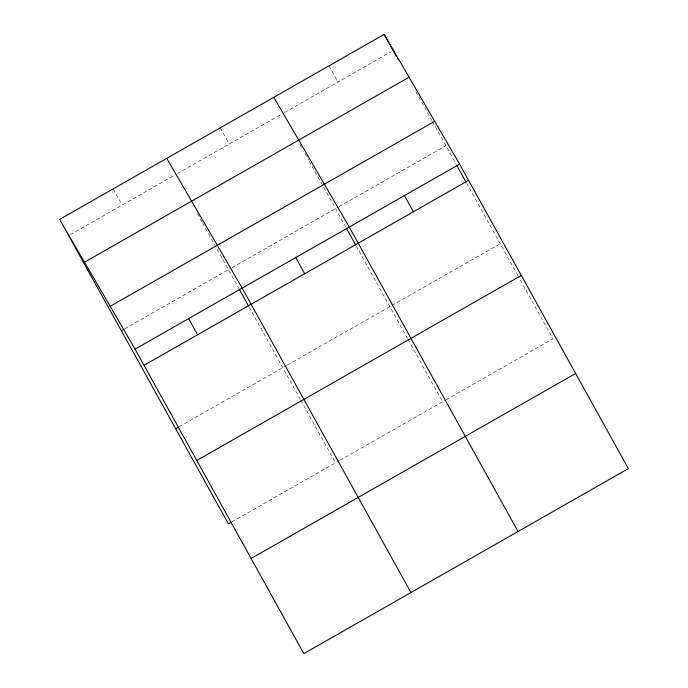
<?xml version="1.0" encoding="UTF-8"?>
<svg xmlns="http://www.w3.org/2000/svg" width="688" height="688" viewBox="0 0 688 688"><rect width="100%" height="100%" fill="white"/><g stroke="black" fill="none" stroke-linecap="round" stroke-linejoin="round"><path stroke-width="0.52" stroke-dasharray="3.44 2.58" d="M70.451 234.539L174.769 175.062M177.538 173.488L281.865 114.01M284.626 112.436L391.291 51.634M125.027 328.615L231.194 268.088M232.123 267.563L338.281 207.045M339.201 206.52L445.858 145.718M179.353 426.629L286.449 365.577M287.378 365.053L500.193 243.733M232.088 521.762L339.184 460.711M340.104 460.186L445.342 400.192M446.263 399.668L552.928 338.866L518.288 276.378M415.879 91.624L431.901 120.538M432.425 121.466L456.213 164.389M466.559 183.06L517.772 275.441M328.993 65.85L337.963 82.035M299.848 144.265L301.92 147.997M305.025 153.596L308.637 160.123M309.153 161.052L345.875 227.289M356.221 245.96L407.434 338.341M407.95 339.279L442.582 401.766M220.272 127.83L229.242 144.016M197.413 213.71L202.066 222.104M202.582 223.041L238.779 288.341M249.125 307.011L300.338 399.393M300.854 400.33L335.495 462.818M113.176 188.882L122.146 205.067"/><path stroke-width="1.03" d="M59.632 219.403L384.162 34.4L459.601 164.131L628.368 468.597L303.838 653.6L135.072 349.134L59.632 219.403L228.399 523.869L231.168 522.287M84.529 262.214L409.059 77.211M110.175 306.323L434.704 121.32M121.337 330.722L124.107 329.148M135.072 349.134L459.601 164.131M144.05 365.319L468.58 180.316M175.664 428.736L178.433 427.162M196.777 460.453L521.306 275.449M251.111 558.467L575.641 373.464M273.815 97.3L349.263 227.031L518.03 531.497M166.728 158.352L242.167 288.083L410.934 592.549M384.162 34.4L396.236 56.184M397.268 58.05L398.3 59.908M456.729 165.318L466.043 182.122M404.432 195.581L413.402 211.766M346.391 228.218L355.705 245.023M295.72 257.561L304.689 273.747M239.295 289.27L248.609 306.074M188.624 318.613L197.594 334.798"/></g></svg>
